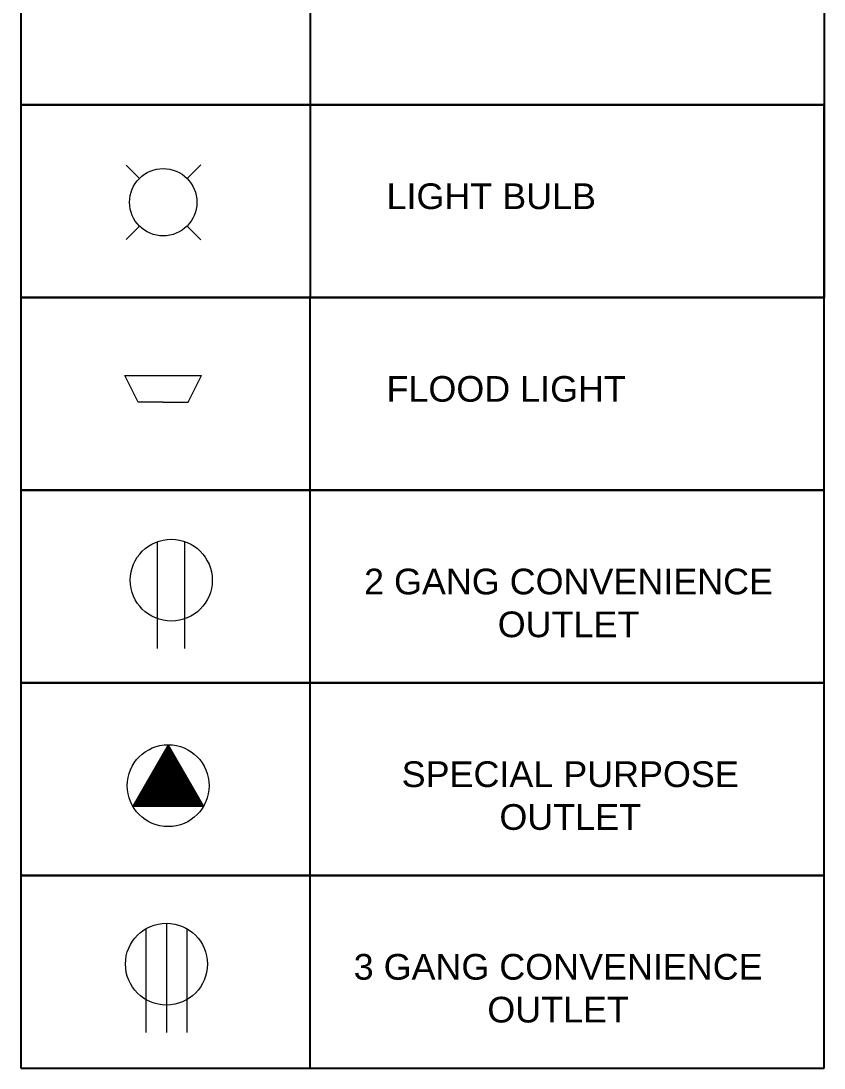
# Model space of a CAD drawing. Header units: inches. Extents: x 690793850 to 3471233902, y 1044954437 to 2780428972.
# Drawn here: x 1735635506 to 1735660506, y 1045074922 to 1045107534 of the extents above; entities that cross this region are included whole.
import ezdxf

# ---------------------------------------------------------------- set-up
doc = ezdxf.new("R2010")
doc.units = ezdxf.units.IN
doc.header["$MEASUREMENT"] = 0
for name, color, linetype, lineweight in [('lighting', 3, 'Continuous', 13), ('outlet', 3, 'Continuous', 13), ('STAIR', 1, 'Continuous', 5)]:
    doc.layers.add(name, color=color, linetype=linetype, lineweight=lineweight)
doc.styles.get("Standard").update_dxf_attribs({"font": 'arial.ttf'})

# ---------------------------------------------------------------- blocks, each defined once
blk = doc.blocks.new('bulb')
at = {"layer": 'STAIR', "color": 3}
for p, q in [((250373.7, 19543.8), (250322.1, 19595.4)), ((250557.7, 19543.8), (250610.9, 19597)), ((250373.7, 19359.8), (250322.1, 19308.3)), ((250557.7, 19359.8), (250610.9, 19306.6))]:
    blk.add_line(p, q, dxfattribs=at)
blk.add_circle((250465.7, 19451.8), 130.1, dxfattribs=at)
blk = doc.blocks.new('flood light')
at = {"layer": 'lighting'}
for p, q in [((349945, 74830), (350945, 74830)), ((350120, 74480), (349945, 74830)), ((350770, 74480), (350945, 74830)), ((350445, 74480), (350120, 74480)), ((350445, 74480), (350770, 74480))]:
    blk.add_line(p, q, dxfattribs=at)

msp = doc.modelspace()

# ---------------------------------------------------------------- hatches: boundary and pattern name
at = {"layer": 'outlet'}
h = msp.add_hatch(dxfattribs=at)
h.set_pattern_fill('ANSI31', color=256, scale=8.5, angle=90)
h.set_pattern_definition([(135, (1736128733.331, 1043846175.7245), (-0.751300955, -0.751300955), [])])
h.paths.add_polyline_path([(1735640090, 1045084991), (1735638986, 1045083078), (1735641194, 1045083078)])

# ---------------------------------------------------------------- linework, layer by layer
for p, q in [((1735635506, 1045134922), (1735635506, 1045098922)), ((1735660506, 1045134922), (1735660506, 1045098922)), ((1735644506, 1045128922), (1735644506, 1045098922)), ((1735635506, 1045104922), (1735660506, 1045104922)), ((1735635506, 1045104922), (1735635506, 1045074922)), ((1735660506, 1045104922), (1735635506, 1045104922)), ((1735660506, 1045074922), (1735660506, 1045104922)), ((1735635506, 1045098922), (1735660506, 1045098922)), ((1735660506, 1045098922), (1735635506, 1045098922)), ((1735635506, 1045098922), (1735635506, 1045092922)), ((1735644506, 1045092922), (1735644506, 1045098922)), ((1735660506, 1045092922), (1735660506, 1045098922)), ((1735635506, 1045092922), (1735660506, 1045092922)), ((1735635506, 1045092922), (1735660506, 1045092922)), ((1735635506, 1045092922), (1735660506, 1045092922)), ((1735660506, 1045092922), (1735635506, 1045092922)), ((1735635506, 1045092922), (1735635506, 1045086922)), ((1735644506, 1045086922), (1735644506, 1045092922)), ((1735660506, 1045086922), (1735660506, 1045092922)), ((1735635506, 1045086922), (1735660506, 1045086922)), ((1735635506, 1045086922), (1735660506, 1045086922)), ((1735635506, 1045086922), (1735660506, 1045086922)), ((1735660506, 1045086922), (1735635506, 1045086922)), ((1735635506, 1045086922), (1735635506, 1045080922)), ((1735644506, 1045080922), (1735644506, 1045086922)), ((1735660506, 1045080922), (1735660506, 1045086922)), ((1735635506, 1045080922), (1735660506, 1045080922)), ((1735635506, 1045080922), (1735660506, 1045080922)), ((1735635506, 1045080922), (1735660506, 1045080922)), ((1735660506, 1045080922), (1735635506, 1045080922)), ((1735635506, 1045080922), (1735635506, 1045074922)), ((1735644506, 1045074922), (1735644506, 1045080922)), ((1735660506, 1045074922), (1735660506, 1045080922)), ((1735635506, 1045074922), (1735660506, 1045074922)), ((1735635506, 1045074922), (1735660506, 1045074922)), ((1735635506, 1045074922), (1735660506, 1045074922))]:
    msp.add_line(p, q)
at = {"layer": 'outlet', "color": 3, "linetype": 'ByBlock'}
for p, q in [((1735639761, 1045087991), (1735639761, 1045091318)), ((1735640611, 1045087991), (1735640611, 1045091318))]:
    msp.add_line(p, q, dxfattribs=at)
at = {"layer": 'outlet'}
for p, q in [((1735640090, 1045084991), (1735638986, 1045083078)), ((1735641194, 1045083078), (1735640090, 1045084991)), ((1735638986, 1045083078), (1735641194, 1045083078)), ((1735639398, 1045079264), (1735639398, 1045076034)), ((1735640035, 1045079434), (1735640035, 1045076034)), ((1735640673, 1045079264), (1735640673, 1045076034))]:
    msp.add_line(p, q, dxfattribs=at)
at = {"layer": 'outlet', "color": 3, "linetype": 'ByBlock'}
for centre in [(1735640186, 1045090116), (1735640090, 1045083716), (1735640035, 1045078159)]:
    msp.add_circle(centre, 1275, dxfattribs=at)

# ---------------------------------------------------------------- block references
at = {"xscale": 2.384920627516013, "yscale": 2.384920627516013, "zscale": 2.384920627516013}
msp.add_blockref('flood light', (1734804148, 1044918031), dxfattribs=at)
at = {"layer": 'lighting', "xscale": 8.057931448254866, "yscale": 8.057931448254866, "zscale": 8.057931448254866}
msp.add_blockref('bulb', (1733621699, 1044945146), dxfattribs=at)

# ---------------------------------------------------------------- texts
at = {"char_height": 800, "attachment_point": 1}
for s, width, heights, insert in [('LIGHT BULB', 15939.91, [-827], (1735646887, 1045102475)), ('FLOOD LIGHT', 15939.91, [-828], (1735646887, 1045096475)), ('\\pxqc;2 GANG CONVENIENCE\\POUTLET', 12878.72, [-2175], (1735646113, 1045090475)), ('\\pxqc;SPECIAL PURPOSE\\POUTLET', 11435.34, [-2175], (1735646887, 1045084475)), ('\\pxqc;3 GANG CONVENIENCE\\POUTLET', 12803.81, [-2175], (1735645827, 1045078475))]:
    msp.add_mtext_dynamic_manual_height_columns(s, width=width, gutter_width=1, heights=heights, dxfattribs=dict(at, insert=insert))

doc.saveas('drawing.dxf')
